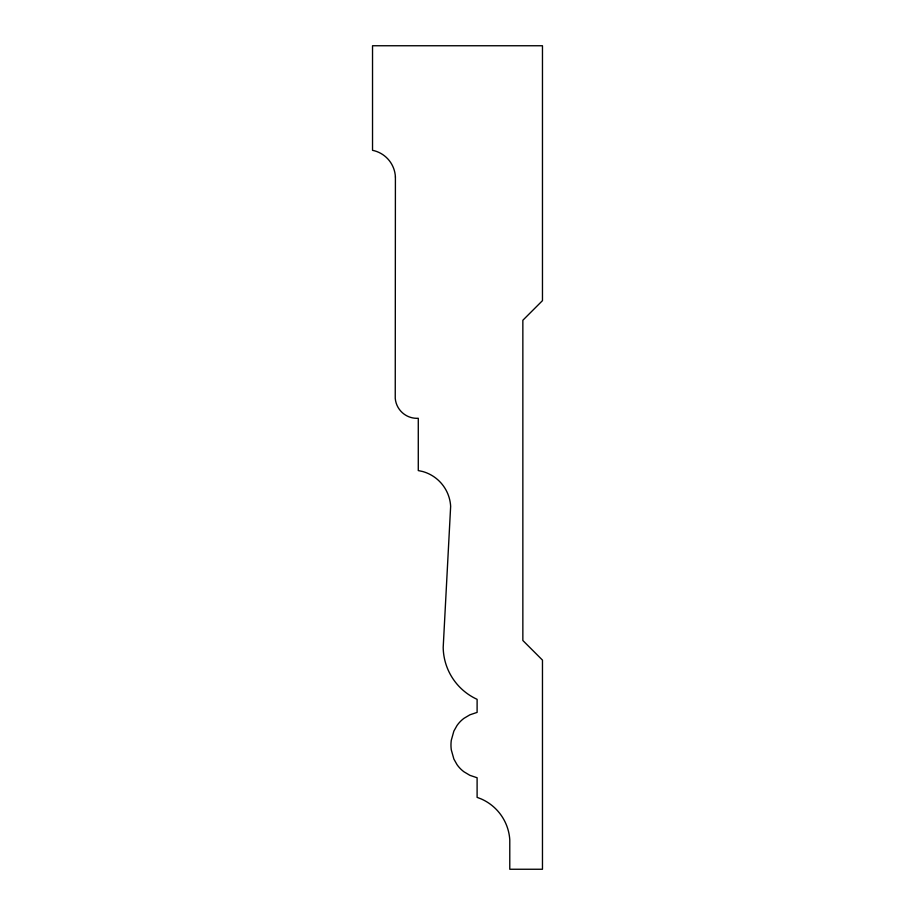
<?xml version="1.0" encoding="UTF-8"?>
<svg xmlns="http://www.w3.org/2000/svg" width="915" height="915" viewBox="0 0 915 915"><rect width="100%" height="100%" fill="white"/><g stroke="black" fill="none" stroke-linecap="round" stroke-linejoin="round"><path stroke-width="1.37" d="M395.406 176.995L395.246 398.345A21.708 21.708 0 0 0 401.01 411.384A21.846 21.846 0 0 0 408.719 416.714A21.697 21.697 0 0 0 418.281 418.281L418.281 470.573L422.684 471.522A38.361 38.361 0 0 1 450.649 506.315L443.192 647.454A58.045 58.045 0 0 0 477.115 699.335L477.104 712.396L469.933 714.798L463.916 718.367A31.487 31.487 0 0 0 457.031 725.481L453.874 731.085L451.289 740.292A35.513 35.513 0 0 0 451.289 749.843L453.874 759.061L457.031 764.665A31.487 31.487 0 0 0 463.916 771.768L469.933 775.348L477.104 777.75L477.104 797.354L481.267 798.967A47.969 47.969 0 0 1 509.781 839.821L509.781 869.25L542.469 869.25L542.469 660.104L522.854 640.5L522.854 320.25L542.469 300.646L542.469 45.75L372.531 45.75L372.531 150.323A28.582 28.582 0 0 1 395.406 176.995"/></g></svg>
